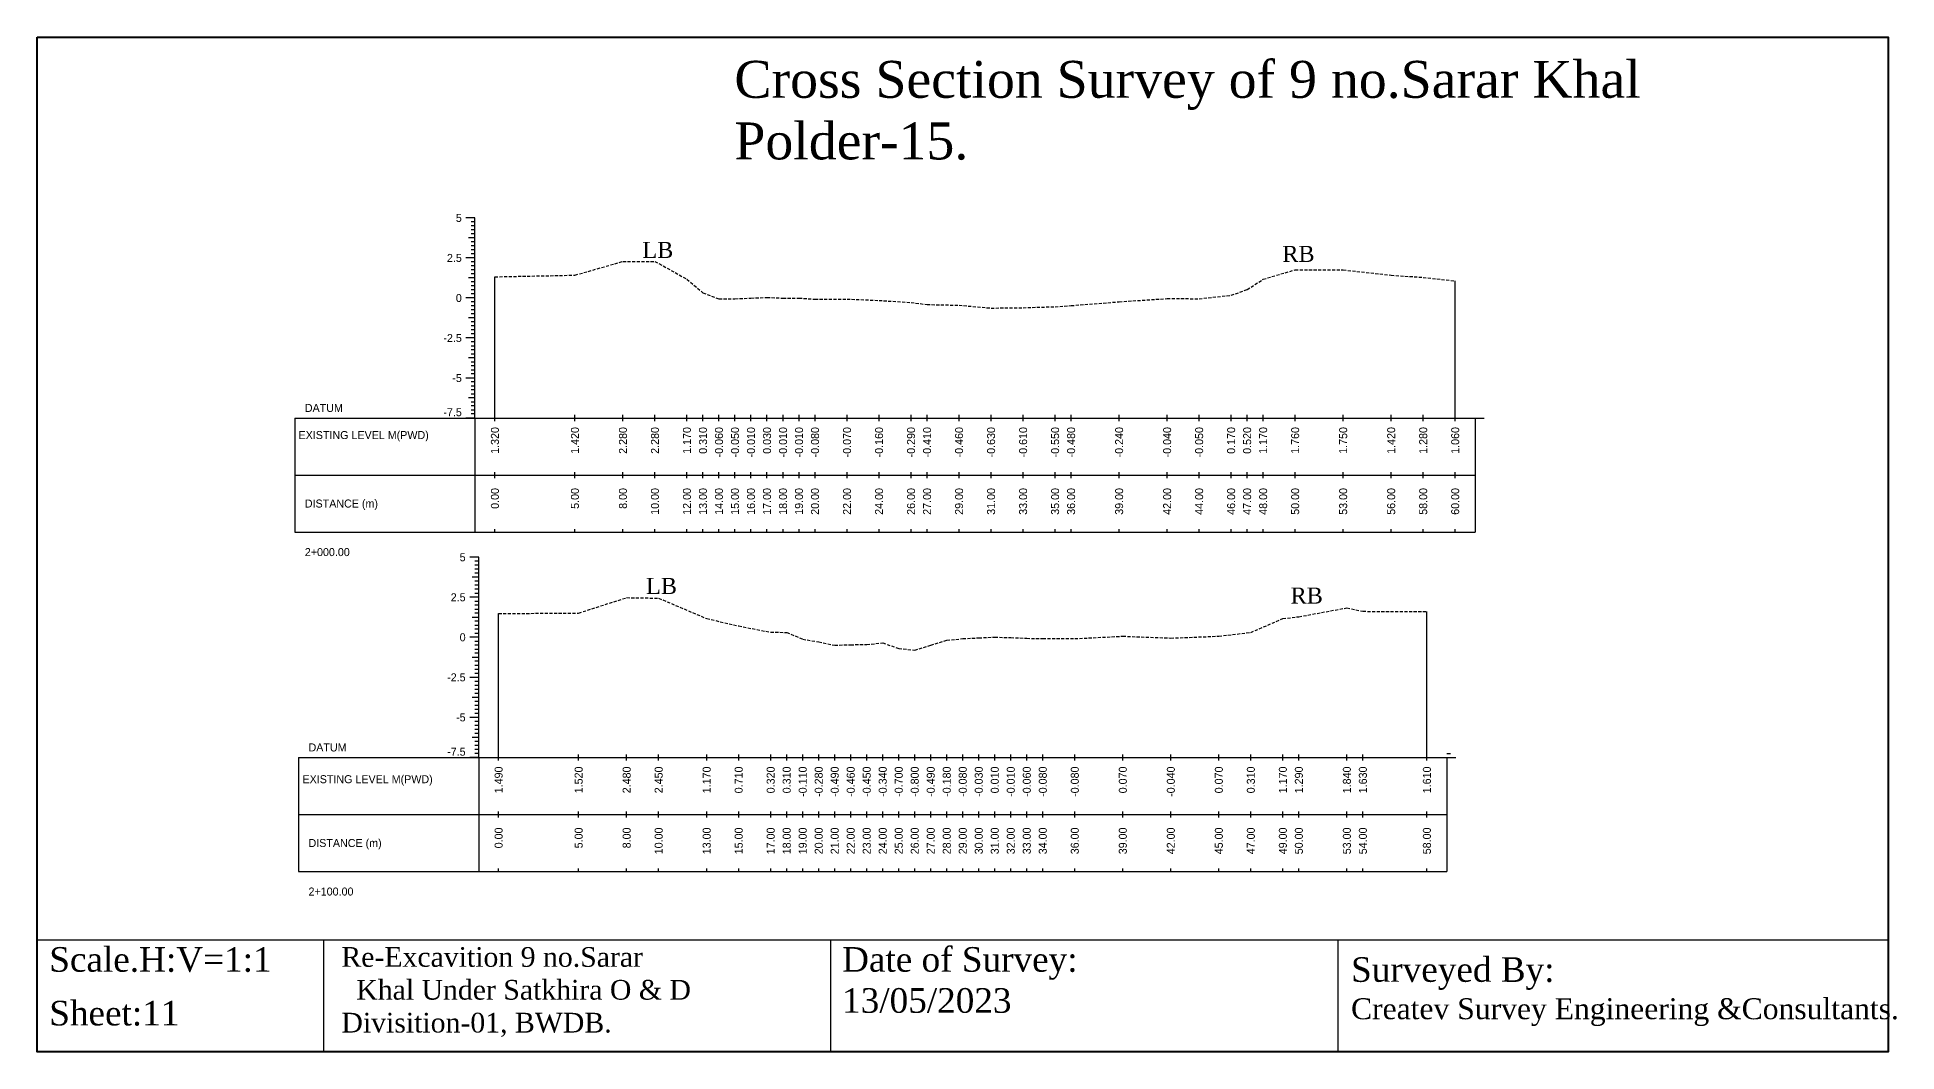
# Model space of a CAD drawing. Header units: inches. Extents: x 2527 to 3799, y -2520 to -1051.
# Drawn here: x 2527.3 to 2678.4, y -2368 to -2285.6 of the extents above; entities that cross this region are included whole.
import ezdxf
from ezdxf.enums import TextEntityAlignment as Align

# ---------------------------------------------------------------- set-up
doc = ezdxf.new("R2010")
doc.units = ezdxf.units.IN
doc.header["$MEASUREMENT"] = 0
doc.linetypes.add('HIDDEN', pattern=[0.375, 0.25, -0.125])
doc.layers.add('CS_Drawing', color=7, linetype='Continuous')
doc.layers.add('GL', color=3, linetype='HIDDEN')
doc.styles.add('romans', font='romans.shx')

msp = doc.modelspace()

# ---------------------------------------------------------------- linework, layer by layer
at = {"color": 4, "lineweight": 40}
msp.add_lwpolyline([(2527.34, -2285.59), (2677.68, -2285.59), (2677.68, -2367.96), (2527.34, -2367.96)], close=True, dxfattribs=at)
for points in [[(2677.68, -2285.59), (2677.68, -2367.96)], [(2527.34, -2358.88), (2677.68, -2358.88)], [(2527.34, -2358.88), (2527.34, -2367.96)], [(2550.59, -2358.88), (2550.59, -2367.96)], [(2591.79, -2358.88), (2591.79, -2367.96)], [(2632.99, -2358.88), (2632.99, -2367.96)]]:
    msp.add_lwpolyline(points)
at = {"layer": 'CS_Drawing'}
for p, q in [((2562.89, -2300.26), (2562.16, -2300.26)), ((2562.89, -2300.26), (2562.38, -2300.26)), ((2562.89, -2300.26), (2562.6, -2300.26)), ((2562.89, -2316.51), (2562.89, -2300.26)), ((2562.89, -2301.88), (2562.38, -2301.88)), ((2562.89, -2300.58), (2562.6, -2300.58)), ((2562.89, -2300.91), (2562.6, -2300.91)), ((2562.89, -2301.23), (2562.6, -2301.23)), ((2562.89, -2301.56), (2562.6, -2301.56)), ((2562.89, -2301.88), (2562.6, -2301.88)), ((2562.89, -2303.51), (2562.16, -2303.51)), ((2562.89, -2303.51), (2562.38, -2303.51)), ((2562.89, -2302.21), (2562.6, -2302.21)), ((2562.89, -2302.53), (2562.6, -2302.53)), ((2562.89, -2302.86), (2562.6, -2302.86)), ((2562.89, -2303.18), (2562.6, -2303.18)), ((2562.89, -2303.51), (2562.6, -2303.51)), ((2562.89, -2303.83), (2562.6, -2303.83)), ((2562.89, -2304.16), (2562.6, -2304.16)), ((2562.89, -2304.48), (2562.6, -2304.48)), ((2562.89, -2304.81), (2562.6, -2304.81)), ((2562.89, -2305.13), (2562.38, -2305.13)), ((2562.89, -2305.13), (2562.6, -2305.13)), ((2562.89, -2305.46), (2562.6, -2305.46)), ((2562.89, -2305.78), (2562.6, -2305.78)), ((2562.89, -2306.11), (2562.6, -2306.11)), ((2562.89, -2306.43), (2562.6, -2306.43)), ((2564.52, -2316.51), (2564.52, -2305.04)), ((2642.52, -2316.51), (2642.52, -2305.38)), ((2562.89, -2306.76), (2562.16, -2306.76)), ((2562.89, -2306.76), (2562.38, -2306.76)), ((2562.89, -2306.76), (2562.6, -2306.76)), ((2562.89, -2307.08), (2562.6, -2307.08)), ((2562.89, -2307.41), (2562.6, -2307.41)), ((2562.89, -2307.73), (2562.6, -2307.73)), ((2562.89, -2308.06), (2562.6, -2308.06)), ((2562.89, -2308.38), (2562.38, -2308.38)), ((2562.89, -2308.38), (2562.6, -2308.38)), ((2562.89, -2308.71), (2562.6, -2308.71)), ((2562.89, -2309.03), (2562.6, -2309.03)), ((2562.89, -2309.36), (2562.6, -2309.36)), ((2562.89, -2310.01), (2562.16, -2310.01)), ((2562.89, -2310.01), (2562.38, -2310.01)), ((2562.89, -2309.68), (2562.6, -2309.68)), ((2562.89, -2310.01), (2562.6, -2310.01)), ((2562.89, -2310.33), (2562.6, -2310.33)), ((2562.89, -2310.66), (2562.6, -2310.66)), ((2562.89, -2310.98), (2562.6, -2310.98)), ((2562.89, -2311.63), (2562.38, -2311.63)), ((2562.89, -2311.31), (2562.6, -2311.31)), ((2562.89, -2311.63), (2562.6, -2311.63)), ((2562.89, -2311.96), (2562.6, -2311.96)), ((2562.89, -2312.28), (2562.6, -2312.28)), ((2562.89, -2313.26), (2562.16, -2313.26)), ((2562.89, -2313.26), (2562.38, -2313.26)), ((2562.89, -2312.61), (2562.6, -2312.61)), ((2562.89, -2312.93), (2562.6, -2312.93)), ((2562.89, -2313.26), (2562.6, -2313.26)), ((2562.89, -2313.58), (2562.6, -2313.58)), ((2562.89, -2313.91), (2562.6, -2313.91)), ((2562.89, -2314.88), (2562.38, -2314.88)), ((2562.89, -2314.23), (2562.6, -2314.23)), ((2562.89, -2314.56), (2562.6, -2314.56)), ((2562.89, -2314.88), (2562.6, -2314.88)), ((2562.89, -2315.21), (2562.6, -2315.21)), ((2562.89, -2315.53), (2562.6, -2315.53)), ((2548.27, -2316.51), (2562.89, -2316.51)), ((2548.27, -2316.51), (2548.27, -2325.77)), ((2562.89, -2316.51), (2562.16, -2316.51)), ((2562.89, -2316.51), (2562.38, -2316.51)), ((2562.89, -2315.86), (2562.6, -2315.86)), ((2562.89, -2316.18), (2562.6, -2316.18)), ((2562.89, -2316.51), (2562.6, -2316.51)), ((2562.89, -2316.51), (2644.14, -2316.51)), ((2562.89, -2316.51), (2562.89, -2325.77)), ((2564.52, -2316.75), (2564.52, -2316.26)), ((2571.02, -2316.75), (2571.02, -2316.26)), ((2574.92, -2316.75), (2574.92, -2316.26)), ((2577.52, -2316.75), (2577.52, -2316.26)), ((2580.12, -2316.75), (2580.12, -2316.26)), ((2581.42, -2316.75), (2581.42, -2316.26)), ((2582.72, -2316.75), (2582.72, -2316.26)), ((2584.02, -2316.75), (2584.02, -2316.26)), ((2585.32, -2316.75), (2585.32, -2316.26)), ((2586.62, -2316.75), (2586.62, -2316.26)), ((2587.92, -2316.75), (2587.92, -2316.26)), ((2589.22, -2316.75), (2589.22, -2316.26)), ((2590.52, -2316.75), (2590.52, -2316.26)), ((2593.12, -2316.75), (2593.12, -2316.26)), ((2595.72, -2316.75), (2595.72, -2316.26)), ((2598.32, -2316.75), (2598.32, -2316.26)), ((2599.62, -2316.75), (2599.62, -2316.26)), ((2602.22, -2316.75), (2602.22, -2316.26)), ((2604.82, -2316.75), (2604.82, -2316.26)), ((2607.42, -2316.75), (2607.42, -2316.26)), ((2610.02, -2316.75), (2610.02, -2316.26)), ((2611.32, -2316.75), (2611.32, -2316.26)), ((2615.22, -2316.75), (2615.22, -2316.26)), ((2619.12, -2316.75), (2619.12, -2316.26)), ((2621.72, -2316.75), (2621.72, -2316.26)), ((2624.32, -2316.75), (2624.32, -2316.26)), ((2625.62, -2316.75), (2625.62, -2316.26)), ((2626.92, -2316.75), (2626.92, -2316.26)), ((2629.52, -2316.75), (2629.52, -2316.26)), ((2633.42, -2316.75), (2633.42, -2316.26)), ((2637.32, -2316.75), (2637.32, -2316.26)), ((2639.92, -2316.75), (2639.92, -2316.26)), ((2642.52, -2316.75), (2642.52, -2316.26)), ((2644.14, -2316.51), (2644.87, -2316.51)), ((2644.14, -2316.51), (2644.65, -2316.51)), ((2644.14, -2316.51), (2644.43, -2316.51)), ((2644.14, -2316.51), (2644.14, -2325.77)), ((2548.27, -2321.14), (2562.89, -2321.14)), ((2562.89, -2321.14), (2644.14, -2321.14)), ((2562.89, -2321.14), (2644.14, -2321.14)), ((2564.52, -2321.38), (2564.52, -2320.89)), ((2571.02, -2321.38), (2571.02, -2320.89)), ((2574.92, -2321.38), (2574.92, -2320.89)), ((2577.52, -2321.38), (2577.52, -2320.89)), ((2580.12, -2321.38), (2580.12, -2320.89)), ((2581.42, -2321.38), (2581.42, -2320.89)), ((2582.72, -2321.38), (2582.72, -2320.89)), ((2584.02, -2321.38), (2584.02, -2320.89)), ((2585.32, -2321.38), (2585.32, -2320.89)), ((2586.62, -2321.38), (2586.62, -2320.89)), ((2587.92, -2321.38), (2587.92, -2320.89)), ((2589.22, -2321.38), (2589.22, -2320.89)), ((2590.52, -2321.38), (2590.52, -2320.89)), ((2593.12, -2321.38), (2593.12, -2320.89)), ((2595.72, -2321.38), (2595.72, -2320.89)), ((2598.32, -2321.38), (2598.32, -2320.89)), ((2599.62, -2321.38), (2599.62, -2320.89)), ((2602.22, -2321.38), (2602.22, -2320.89)), ((2604.82, -2321.38), (2604.82, -2320.89)), ((2607.42, -2321.38), (2607.42, -2320.89)), ((2610.02, -2321.38), (2610.02, -2320.89)), ((2611.32, -2321.38), (2611.32, -2320.89)), ((2615.22, -2321.38), (2615.22, -2320.89)), ((2619.12, -2321.38), (2619.12, -2320.89)), ((2621.72, -2321.38), (2621.72, -2320.89)), ((2624.32, -2321.38), (2624.32, -2320.89)), ((2625.62, -2321.38), (2625.62, -2320.89)), ((2626.92, -2321.38), (2626.92, -2320.89)), ((2629.52, -2321.38), (2629.52, -2320.89)), ((2633.42, -2321.38), (2633.42, -2320.89)), ((2637.32, -2321.38), (2637.32, -2320.89)), ((2639.92, -2321.38), (2639.92, -2320.89)), ((2642.52, -2321.38), (2642.52, -2320.89)), ((2548.27, -2325.77), (2562.89, -2325.77)), ((2562.89, -2325.77), (2644.14, -2325.77)), ((2564.52, -2325.77), (2564.52, -2325.53)), ((2571.02, -2325.77), (2571.02, -2325.53)), ((2574.92, -2325.77), (2574.92, -2325.53)), ((2577.52, -2325.77), (2577.52, -2325.53)), ((2580.12, -2325.77), (2580.12, -2325.53)), ((2581.42, -2325.77), (2581.42, -2325.53)), ((2582.72, -2325.77), (2582.72, -2325.53)), ((2584.02, -2325.77), (2584.02, -2325.53)), ((2585.32, -2325.77), (2585.32, -2325.53)), ((2586.62, -2325.77), (2586.62, -2325.53)), ((2587.92, -2325.77), (2587.92, -2325.53)), ((2589.22, -2325.77), (2589.22, -2325.53)), ((2590.52, -2325.77), (2590.52, -2325.53)), ((2593.12, -2325.77), (2593.12, -2325.53)), ((2595.72, -2325.77), (2595.72, -2325.53)), ((2598.32, -2325.77), (2598.32, -2325.53)), ((2599.62, -2325.77), (2599.62, -2325.53)), ((2602.22, -2325.77), (2602.22, -2325.53)), ((2604.82, -2325.77), (2604.82, -2325.53)), ((2607.42, -2325.77), (2607.42, -2325.53)), ((2610.02, -2325.77), (2610.02, -2325.53)), ((2611.32, -2325.77), (2611.32, -2325.53)), ((2615.22, -2325.77), (2615.22, -2325.53)), ((2619.12, -2325.77), (2619.12, -2325.53)), ((2621.72, -2325.77), (2621.72, -2325.53)), ((2624.32, -2325.77), (2624.32, -2325.53)), ((2625.62, -2325.77), (2625.62, -2325.53)), ((2626.92, -2325.77), (2626.92, -2325.53)), ((2629.52, -2325.77), (2629.52, -2325.53)), ((2633.42, -2325.77), (2633.42, -2325.53)), ((2637.32, -2325.77), (2637.32, -2325.53)), ((2639.92, -2325.77), (2639.92, -2325.53)), ((2642.52, -2325.77), (2642.52, -2325.53)), ((2563.2, -2327.81), (2562.47, -2327.81)), ((2563.2, -2327.81), (2562.68, -2327.81)), ((2563.2, -2327.81), (2562.9, -2327.81)), ((2563.2, -2328.14), (2562.9, -2328.14)), ((2563.2, -2328.46), (2562.9, -2328.46)), ((2563.2, -2328.79), (2562.9, -2328.79)), ((2563.2, -2329.11), (2562.9, -2329.11)), ((2563.2, -2344.06), (2563.2, -2327.81)), ((2563.2, -2329.44), (2562.68, -2329.44)), ((2563.2, -2329.44), (2562.9, -2329.44)), ((2563.2, -2329.76), (2562.9, -2329.76)), ((2563.2, -2330.09), (2562.9, -2330.09)), ((2563.2, -2330.41), (2562.9, -2330.41)), ((2563.2, -2331.06), (2562.47, -2331.06)), ((2563.2, -2331.06), (2562.68, -2331.06)), ((2563.2, -2330.74), (2562.9, -2330.74)), ((2563.2, -2331.06), (2562.9, -2331.06)), ((2563.2, -2331.39), (2562.9, -2331.39)), ((2563.2, -2331.71), (2562.9, -2331.71)), ((2563.2, -2332.04), (2562.9, -2332.04)), ((2640.22, -2344.06), (2640.22, -2332.22)), ((2563.2, -2332.69), (2562.68, -2332.69)), ((2563.2, -2332.36), (2562.9, -2332.36)), ((2563.2, -2332.69), (2562.9, -2332.69)), ((2563.2, -2333.01), (2562.9, -2333.01)), ((2563.2, -2333.34), (2562.9, -2333.34)), ((2563.2, -2333.66), (2562.9, -2333.66)), ((2564.82, -2344.06), (2564.82, -2332.38)), ((2563.2, -2334.31), (2562.47, -2334.31)), ((2563.2, -2334.31), (2562.68, -2334.31)), ((2563.2, -2333.99), (2562.9, -2333.99)), ((2563.2, -2334.31), (2562.9, -2334.31)), ((2563.2, -2334.64), (2562.9, -2334.64)), ((2563.2, -2334.96), (2562.9, -2334.96)), ((2563.2, -2335.94), (2562.68, -2335.94)), ((2563.2, -2335.29), (2562.9, -2335.29)), ((2563.2, -2335.61), (2562.9, -2335.61)), ((2563.2, -2335.94), (2562.9, -2335.94)), ((2563.2, -2336.26), (2562.9, -2336.26)), ((2563.2, -2336.59), (2562.9, -2336.59)), ((2563.2, -2337.56), (2562.47, -2337.56)), ((2563.2, -2337.56), (2562.68, -2337.56)), ((2563.2, -2336.91), (2562.9, -2336.91)), ((2563.2, -2337.24), (2562.9, -2337.24)), ((2563.2, -2337.56), (2562.9, -2337.56)), ((2563.2, -2337.89), (2562.9, -2337.89)), ((2563.2, -2338.21), (2562.9, -2338.21)), ((2563.2, -2339.19), (2562.68, -2339.19)), ((2563.2, -2338.54), (2562.9, -2338.54)), ((2563.2, -2338.86), (2562.9, -2338.86)), ((2563.2, -2339.19), (2562.9, -2339.19)), ((2563.2, -2339.51), (2562.9, -2339.51)), ((2563.2, -2340.81), (2562.47, -2340.81)), ((2563.2, -2340.81), (2562.68, -2340.81)), ((2563.2, -2339.84), (2562.9, -2339.84)), ((2563.2, -2340.16), (2562.9, -2340.16)), ((2563.2, -2340.49), (2562.9, -2340.49)), ((2563.2, -2340.81), (2562.9, -2340.81)), ((2563.2, -2341.14), (2562.9, -2341.14)), ((2563.2, -2342.44), (2562.68, -2342.44)), ((2563.2, -2341.46), (2562.9, -2341.46)), ((2563.2, -2341.79), (2562.9, -2341.79)), ((2563.2, -2342.11), (2562.9, -2342.11)), ((2563.2, -2342.44), (2562.9, -2342.44)), ((2563.2, -2342.76), (2562.9, -2342.76)), ((2548.57, -2344.06), (2563.2, -2344.06)), ((2548.57, -2344.06), (2548.57, -2353.33)), ((2563.2, -2344.06), (2562.47, -2344.06)), ((2563.2, -2344.06), (2562.68, -2344.06)), ((2563.2, -2343.09), (2562.9, -2343.09)), ((2563.2, -2343.41), (2562.9, -2343.41)), ((2563.2, -2343.74), (2562.9, -2343.74)), ((2563.2, -2344.06), (2562.9, -2344.06)), ((2563.2, -2344.06), (2641.85, -2344.06)), ((2563.2, -2344.06), (2563.2, -2353.33)), ((2564.82, -2344.31), (2564.82, -2343.82)), ((2571.32, -2344.31), (2571.32, -2343.82)), ((2575.22, -2344.31), (2575.22, -2343.82)), ((2577.82, -2344.31), (2577.82, -2343.82)), ((2581.72, -2344.31), (2581.72, -2343.82)), ((2584.32, -2344.31), (2584.32, -2343.82)), ((2586.92, -2344.31), (2586.92, -2343.82)), ((2588.22, -2344.31), (2588.22, -2343.82)), ((2589.52, -2344.31), (2589.52, -2343.82)), ((2590.82, -2344.31), (2590.82, -2343.82)), ((2592.12, -2344.31), (2592.12, -2343.82)), ((2593.42, -2344.31), (2593.42, -2343.82)), ((2594.72, -2344.31), (2594.72, -2343.82)), ((2596.02, -2344.31), (2596.02, -2343.82)), ((2597.32, -2344.31), (2597.32, -2343.82)), ((2598.62, -2344.31), (2598.62, -2343.82)), ((2599.92, -2344.31), (2599.92, -2343.82)), ((2601.22, -2344.31), (2601.22, -2343.82)), ((2602.52, -2344.31), (2602.52, -2343.82)), ((2603.82, -2344.31), (2603.82, -2343.82)), ((2605.12, -2344.31), (2605.12, -2343.82)), ((2606.42, -2344.31), (2606.42, -2343.82)), ((2607.72, -2344.31), (2607.72, -2343.82)), ((2609.02, -2344.31), (2609.02, -2343.82)), ((2611.62, -2344.31), (2611.62, -2343.82)), ((2615.52, -2344.31), (2615.52, -2343.82)), ((2619.42, -2344.31), (2619.42, -2343.82)), ((2623.32, -2344.31), (2623.32, -2343.82)), ((2625.92, -2344.31), (2625.92, -2343.82)), ((2628.52, -2344.31), (2628.52, -2343.82)), ((2629.82, -2344.31), (2629.82, -2343.82)), ((2633.72, -2344.31), (2633.72, -2343.82)), ((2635.02, -2344.31), (2635.02, -2343.82)), ((2640.22, -2344.31), (2640.22, -2343.82)), ((2641.85, -2343.74), (2642.14, -2343.74)), ((2641.85, -2344.06), (2642.58, -2344.06)), ((2641.85, -2344.06), (2642.36, -2344.06)), ((2641.85, -2344.06), (2642.14, -2344.06)), ((2641.85, -2344.06), (2641.85, -2353.33)), ((2548.57, -2348.7), (2563.2, -2348.7)), ((2563.2, -2348.7), (2641.85, -2348.7)), ((2563.2, -2348.7), (2641.85, -2348.7)), ((2564.82, -2348.94), (2564.82, -2348.45)), ((2571.32, -2348.94), (2571.32, -2348.45)), ((2575.22, -2348.94), (2575.22, -2348.45)), ((2577.82, -2348.94), (2577.82, -2348.45)), ((2581.72, -2348.94), (2581.72, -2348.45)), ((2584.32, -2348.94), (2584.32, -2348.45)), ((2586.92, -2348.94), (2586.92, -2348.45)), ((2588.22, -2348.94), (2588.22, -2348.45)), ((2589.52, -2348.94), (2589.52, -2348.45)), ((2590.82, -2348.94), (2590.82, -2348.45)), ((2592.12, -2348.94), (2592.12, -2348.45)), ((2593.42, -2348.94), (2593.42, -2348.45)), ((2594.72, -2348.94), (2594.72, -2348.45)), ((2596.02, -2348.94), (2596.02, -2348.45)), ((2597.32, -2348.94), (2597.32, -2348.45)), ((2598.62, -2348.94), (2598.62, -2348.45)), ((2599.92, -2348.94), (2599.92, -2348.45)), ((2601.22, -2348.94), (2601.22, -2348.45)), ((2602.52, -2348.94), (2602.52, -2348.45)), ((2603.82, -2348.94), (2603.82, -2348.45)), ((2605.12, -2348.94), (2605.12, -2348.45)), ((2606.42, -2348.94), (2606.42, -2348.45)), ((2607.72, -2348.94), (2607.72, -2348.45)), ((2609.02, -2348.94), (2609.02, -2348.45)), ((2611.62, -2348.94), (2611.62, -2348.45)), ((2615.52, -2348.94), (2615.52, -2348.45)), ((2619.42, -2348.94), (2619.42, -2348.45)), ((2623.32, -2348.94), (2623.32, -2348.45)), ((2625.92, -2348.94), (2625.92, -2348.45)), ((2628.52, -2348.94), (2628.52, -2348.45)), ((2629.82, -2348.94), (2629.82, -2348.45)), ((2633.72, -2348.94), (2633.72, -2348.45)), ((2635.02, -2348.94), (2635.02, -2348.45)), ((2640.22, -2348.94), (2640.22, -2348.45)), ((2548.57, -2353.33), (2563.2, -2353.33)), ((2563.2, -2353.33), (2641.85, -2353.33)), ((2564.82, -2353.33), (2564.82, -2353.08)), ((2571.32, -2353.33), (2571.32, -2353.08)), ((2575.22, -2353.33), (2575.22, -2353.08)), ((2577.82, -2353.33), (2577.82, -2353.08)), ((2581.72, -2353.33), (2581.72, -2353.08)), ((2584.32, -2353.33), (2584.32, -2353.08)), ((2586.92, -2353.33), (2586.92, -2353.08)), ((2588.22, -2353.33), (2588.22, -2353.08)), ((2589.52, -2353.33), (2589.52, -2353.08)), ((2590.82, -2353.33), (2590.82, -2353.08)), ((2592.12, -2353.33), (2592.12, -2353.08)), ((2593.42, -2353.33), (2593.42, -2353.08)), ((2594.72, -2353.33), (2594.72, -2353.08)), ((2596.02, -2353.33), (2596.02, -2353.08)), ((2597.32, -2353.33), (2597.32, -2353.08)), ((2598.62, -2353.33), (2598.62, -2353.08)), ((2599.92, -2353.33), (2599.92, -2353.08)), ((2601.22, -2353.33), (2601.22, -2353.08)), ((2602.52, -2353.33), (2602.52, -2353.08)), ((2603.82, -2353.33), (2603.82, -2353.08)), ((2605.12, -2353.33), (2605.12, -2353.08)), ((2606.42, -2353.33), (2606.42, -2353.08)), ((2607.72, -2353.33), (2607.72, -2353.08)), ((2609.02, -2353.33), (2609.02, -2353.08)), ((2611.62, -2353.33), (2611.62, -2353.08)), ((2615.52, -2353.33), (2615.52, -2353.08)), ((2619.42, -2353.33), (2619.42, -2353.08)), ((2623.32, -2353.33), (2623.32, -2353.08)), ((2625.92, -2353.33), (2625.92, -2353.08)), ((2628.52, -2353.33), (2628.52, -2353.08)), ((2629.82, -2353.33), (2629.82, -2353.08)), ((2633.72, -2353.33), (2633.72, -2353.08)), ((2635.02, -2353.33), (2635.02, -2353.08)), ((2640.22, -2353.33), (2640.22, -2353.08))]:
    msp.add_line(p, q, dxfattribs=at)
at = {"layer": 'GL'}
for points in [[(2564.52, -2305.04), (2571.02, -2304.91), (2574.92, -2303.79), (2577.52, -2303.79), (2580.12, -2305.24), (2581.42, -2306.35), (2582.72, -2306.83), (2584.02, -2306.82), (2585.32, -2306.77), (2586.62, -2306.72), (2587.92, -2306.77), (2589.22, -2306.77), (2590.52, -2306.86), (2593.12, -2306.85), (2595.72, -2306.96), (2598.32, -2307.13), (2599.62, -2307.29), (2602.22, -2307.35), (2604.82, -2307.58), (2607.42, -2307.55), (2610.02, -2307.47), (2611.32, -2307.38), (2615.22, -2307.07), (2619.12, -2306.81), (2621.72, -2306.82), (2624.32, -2306.54), (2625.62, -2306.08), (2626.92, -2305.24), (2629.52, -2304.47), (2633.42, -2304.48), (2637.32, -2304.91), (2639.92, -2305.09), (2642.52, -2305.38)], [(2564.82, -2332.38), (2571.32, -2332.34), (2575.22, -2331.09), (2577.82, -2331.13), (2581.72, -2332.79), (2584.32, -2333.39), (2586.92, -2333.9), (2588.22, -2333.91), (2589.52, -2334.46), (2590.82, -2334.68), (2592.12, -2334.95), (2593.42, -2334.91), (2594.72, -2334.9), (2596.02, -2334.76), (2597.32, -2335.22), (2598.62, -2335.35), (2599.92, -2334.95), (2601.22, -2334.55), (2602.52, -2334.42), (2603.82, -2334.35), (2605.12, -2334.3), (2606.42, -2334.33), (2607.72, -2334.39), (2609.02, -2334.42), (2611.62, -2334.42), (2615.52, -2334.22), (2619.42, -2334.37), (2623.32, -2334.22), (2625.92, -2333.91), (2628.52, -2332.79), (2629.82, -2332.64), (2633.72, -2331.92), (2635.02, -2332.2), (2640.22, -2332.22)]]:
    msp.add_lwpolyline(points, dxfattribs=at)

# ---------------------------------------------------------------- texts
at = {"attachment_point": 1, "style": 'romans'}
for s, insert, char_height, width in [('{\\fTimes New Roman|b0|i0|c0|p18;Cross Section Survey of 9 no.Sarar Khal Polder-15.}', (2583.97, -2287.51), 3, 75.7359), ('{\\fTimes New Roman|b0|i0|c0|p18;LB}', (2576.5, -2302.21), 1.3, 114.1038), ('{\\fTimes New Roman|b0|i0|c0|p18;RB}', (2628.48, -2302.53), 1.3, 114.1038), ('{\\fTimes New Roman|b0|i0|c0|p18;LB}', (2576.8, -2329.49), 1.3, 114.1038), ('{\\fTimes New Roman|b0|i0|c0|p18;RB}', (2629.15, -2330.27), 1.3, 114.1038), ('{\\fTimes New Roman|b0|i0|c0|p18;Scale.H:V=1:1}', (2528.32, -2359.46), 2, 22.2708), ('{\\fTimes New Roman|b0|i0|c0|p18;Date of Survey: 13/05/2023}', (2592.72, -2359.46), 2, 22.2708), ('{\\fTimes New Roman|b0|i0|c0|p18;Re-Excavition 9 no.Sarar\\P  Khal Under Satkhira O & D    Divisition-01, BWDB.}', (2552.05, -2359.46), 1.6, 38.8405), ('{\\fTimes New Roman|b0|i0|c0|p18;Surveyed By:                                     \\H0.85x;Createv Survey Engineering &Consultants.}', (2634.06, -2360.28), 2, 45.2193), ('{\\fTimes New Roman|b0|i0|c0|p18;Sheet:11}', (2528.32, -2363.82), 2, 38.8405)]:
    msp.add_mtext(s, dxfattribs=dict(at, insert=insert, char_height=char_height, width=width))
at = {"layer": 'CS_Drawing'}
for s, p in [('5', (2561.83, -2300.26)), ('2.5', (2561.83, -2303.51)), ('0', (2561.83, -2306.76)), ('-2.5', (2561.83, -2310.01)), ('-5', (2561.83, -2313.26)), ('5', (2562.14, -2327.81)), ('2.5', (2562.14, -2331.06)), ('0', (2562.14, -2334.31)), ('-2.5', (2562.14, -2337.56)), ('-5', (2562.14, -2340.81))]:
    msp.add_text(s, height=0.65, dxfattribs=at).set_placement(p, align=Align.MIDDLE_RIGHT)
for s, p in [('DATUM', (2549.08, -2315.69)), ('EXISTING LEVEL M(PWD)', (2548.57, -2317.89)), ('DISTANCE (m)', (2549.08, -2323.45)), ('2+000.00', (2549.08, -2327.39)), ('DATUM', (2549.38, -2343.25)), ('EXISTING LEVEL M(PWD)', (2548.89, -2345.83)), ('DISTANCE (m)', (2549.38, -2351.01)), ('2+100.00', (2549.38, -2354.95))]:
    msp.add_text(s, height=0.65, dxfattribs=at).set_placement(p, align=Align.MIDDLE_LEFT)
for p in [(2561.83, -2316.36), (2562.14, -2343.92)]:
    msp.add_text('-7.5', height=0.65, dxfattribs=at).set_placement(p, align=Align.RIGHT)
for s, p in [('1.320', (2564.52, -2317.24)), ('1.420', (2571.02, -2317.24)), ('2.280', (2574.92, -2317.24)), ('2.280', (2577.52, -2317.24)), ('1.170', (2580.12, -2317.24)), ('0.310', (2581.42, -2317.24)), ('-0.060', (2582.72, -2317.24)), ('-0.050', (2584.02, -2317.24)), ('-0.010', (2585.32, -2317.24)), ('0.030', (2586.62, -2317.24)), ('-0.010', (2587.92, -2317.24)), ('-0.010', (2589.22, -2317.24)), ('-0.080', (2590.52, -2317.24)), ('-0.070', (2593.12, -2317.24)), ('-0.160', (2595.72, -2317.24)), ('-0.290', (2598.32, -2317.24)), ('-0.410', (2599.62, -2317.24)), ('-0.460', (2602.22, -2317.24)), ('-0.630', (2604.82, -2317.24)), ('-0.610', (2607.42, -2317.24)), ('-0.550', (2610.02, -2317.24)), ('-0.480', (2611.32, -2317.24)), ('-0.240', (2615.22, -2317.24)), ('-0.040', (2619.12, -2317.24)), ('-0.050', (2621.72, -2317.24)), ('0.170', (2624.32, -2317.24)), ('0.520', (2625.62, -2317.24)), ('1.170', (2626.92, -2317.24)), ('1.760', (2629.52, -2317.24)), ('1.750', (2633.42, -2317.24)), ('1.420', (2637.32, -2317.24)), ('1.280', (2639.92, -2317.24)), ('1.060', (2642.52, -2317.24)), ('0.00', (2564.52, -2322.19)), ('5.00', (2571.02, -2322.19)), ('8.00', (2574.92, -2322.19)), ('10.00', (2577.52, -2322.19)), ('12.00', (2580.12, -2322.19)), ('13.00', (2581.42, -2322.19)), ('14.00', (2582.72, -2322.19)), ('15.00', (2584.02, -2322.19)), ('16.00', (2585.32, -2322.19)), ('17.00', (2586.62, -2322.19)), ('18.00', (2587.92, -2322.19)), ('19.00', (2589.22, -2322.19)), ('20.00', (2590.52, -2322.19)), ('22.00', (2593.12, -2322.19)), ('24.00', (2595.72, -2322.19)), ('26.00', (2598.32, -2322.19)), ('27.00', (2599.62, -2322.19)), ('29.00', (2602.22, -2322.19)), ('31.00', (2604.82, -2322.19)), ('33.00', (2607.42, -2322.19)), ('35.00', (2610.02, -2322.19)), ('36.00', (2611.32, -2322.19)), ('39.00', (2615.22, -2322.19)), ('42.00', (2619.12, -2322.19)), ('44.00', (2621.72, -2322.19)), ('46.00', (2624.32, -2322.19)), ('47.00', (2625.62, -2322.19)), ('48.00', (2626.92, -2322.19)), ('50.00', (2629.52, -2322.19)), ('53.00', (2633.42, -2322.19)), ('56.00', (2637.32, -2322.19)), ('58.00', (2639.92, -2322.19)), ('60.00', (2642.52, -2322.19)), ('1.490', (2564.82, -2344.8)), ('1.520', (2571.32, -2344.8)), ('2.480', (2575.22, -2344.8)), ('2.450', (2577.82, -2344.8)), ('1.170', (2581.72, -2344.8)), ('0.710', (2584.32, -2344.8)), ('0.320', (2586.92, -2344.8)), ('0.310', (2588.22, -2344.8)), ('-0.110', (2589.52, -2344.8)), ('-0.280', (2590.82, -2344.8)), ('-0.490', (2592.12, -2344.8)), ('-0.460', (2593.42, -2344.8)), ('-0.450', (2594.72, -2344.8)), ('-0.340', (2596.02, -2344.8)), ('-0.700', (2597.32, -2344.8)), ('-0.800', (2598.62, -2344.8)), ('-0.490', (2599.92, -2344.8)), ('-0.180', (2601.22, -2344.8)), ('-0.080', (2602.52, -2344.8)), ('-0.030', (2603.82, -2344.8)), ('0.010', (2605.12, -2344.8)), ('-0.010', (2606.42, -2344.8)), ('-0.060', (2607.72, -2344.8)), ('-0.080', (2609.02, -2344.8)), ('-0.080', (2611.62, -2344.8)), ('0.070', (2615.52, -2344.8)), ('-0.040', (2619.42, -2344.8)), ('0.070', (2623.32, -2344.8)), ('0.310', (2625.92, -2344.8)), ('1.170', (2628.52, -2344.8)), ('1.290', (2629.82, -2344.8)), ('1.840', (2633.72, -2344.8)), ('1.630', (2635.02, -2344.8)), ('1.610', (2640.22, -2344.8)), ('0.00', (2564.82, -2349.75)), ('5.00', (2571.32, -2349.75)), ('8.00', (2575.22, -2349.75)), ('10.00', (2577.82, -2349.75)), ('13.00', (2581.72, -2349.75)), ('15.00', (2584.32, -2349.75)), ('17.00', (2586.92, -2349.75)), ('18.00', (2588.22, -2349.75)), ('19.00', (2589.52, -2349.75)), ('20.00', (2590.82, -2349.75)), ('21.00', (2592.12, -2349.75)), ('22.00', (2593.42, -2349.75)), ('23.00', (2594.72, -2349.75)), ('24.00', (2596.02, -2349.75)), ('25.00', (2597.32, -2349.75)), ('26.00', (2598.62, -2349.75)), ('27.00', (2599.92, -2349.75)), ('28.00', (2601.22, -2349.75)), ('29.00', (2602.52, -2349.75)), ('30.00', (2603.82, -2349.75)), ('31.00', (2605.12, -2349.75)), ('32.00', (2606.42, -2349.75)), ('33.00', (2607.72, -2349.75)), ('34.00', (2609.02, -2349.75)), ('36.00', (2611.62, -2349.75)), ('39.00', (2615.52, -2349.75)), ('42.00', (2619.42, -2349.75)), ('45.00', (2623.32, -2349.75)), ('47.00', (2625.92, -2349.75)), ('49.00', (2628.52, -2349.75)), ('50.00', (2629.82, -2349.75)), ('53.00', (2633.72, -2349.75)), ('54.00', (2635.02, -2349.75)), ('58.00', (2640.22, -2349.75))]:
    msp.add_text(s, height=0.65, rotation=90, dxfattribs=at).set_placement(p, align=Align.MIDDLE_RIGHT)

doc.saveas('drawing.dxf')
